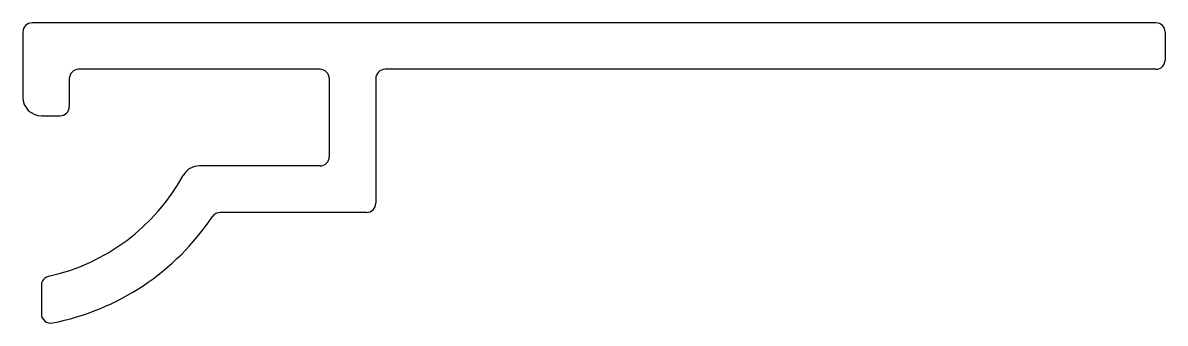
# Model space of a CAD drawing. Extents: x 1356.7 to 1418.2, y 1869.9 to 1886.
import ezdxf

# ---------------------------------------------------------------- set-up
doc = ezdxf.new("R2010")
doc.units = 0
doc.layers.get('0').update_dxf_attribs({"linetype": 'CONTINUOUS'})

msp = doc.modelspace()

# ---------------------------------------------------------------- linework, layer by layer
for p, q in [((1417.704, 1886.033), (1357.204, 1886.033)), ((1356.704, 1885.533), (1356.704, 1882.033)), ((1418.204, 1885.533), (1418.204, 1884.033)), ((1372.704, 1883.533), (1359.704, 1883.533)), ((1417.704, 1883.533), (1376.204, 1883.533)), ((1359.204, 1883.033), (1359.204, 1881.533)), ((1373.204, 1883.033), (1373.204, 1878.833)), ((1375.704, 1883.033), (1375.704, 1876.333)), ((1357.704, 1881.033), (1358.704, 1881.033)), ((1372.704, 1878.333), (1366.209, 1878.333)), ((1375.204, 1875.833), (1367.33, 1875.833)), ((1357.704, 1871.908), (1357.704, 1870.376))]:
    msp.add_line(p, q)
for centre, radius, start, end in [((1357.204, 1885.533), 0.5, 90, 180), ((1417.704, 1885.533), 0.5, 0, 90), ((1417.704, 1884.033), 0.5, 270, 0), ((1359.704, 1883.033), 0.5, 90, 180), ((1372.704, 1883.033), 0.5, 0, 90), ((1376.204, 1883.033), 0.5, 90, 180), ((1357.704, 1882.033), 1, 180, 270), ((1358.704, 1881.533), 0.5, 270, 0), ((1372.704, 1878.833), 0.5, 270, 0), ((1366.209, 1877.333), 1, 90, 151.09667), ((1355.704, 1883.133), 11, 282.55586, 331.09667), ((1367.33, 1875.333), 0.5, 90, 146.14156), ((1375.204, 1876.333), 0.5, 270, 0), ((1355.704, 1883.133), 13.5, 281.08749, 326.14156), ((1358.204, 1871.908), 0.5, 102.55586, 180), ((1358.204, 1870.376), 0.5, 180, 281.08749)]:
    msp.add_arc(centre, radius, start, end)

doc.saveas('drawing.dxf')
